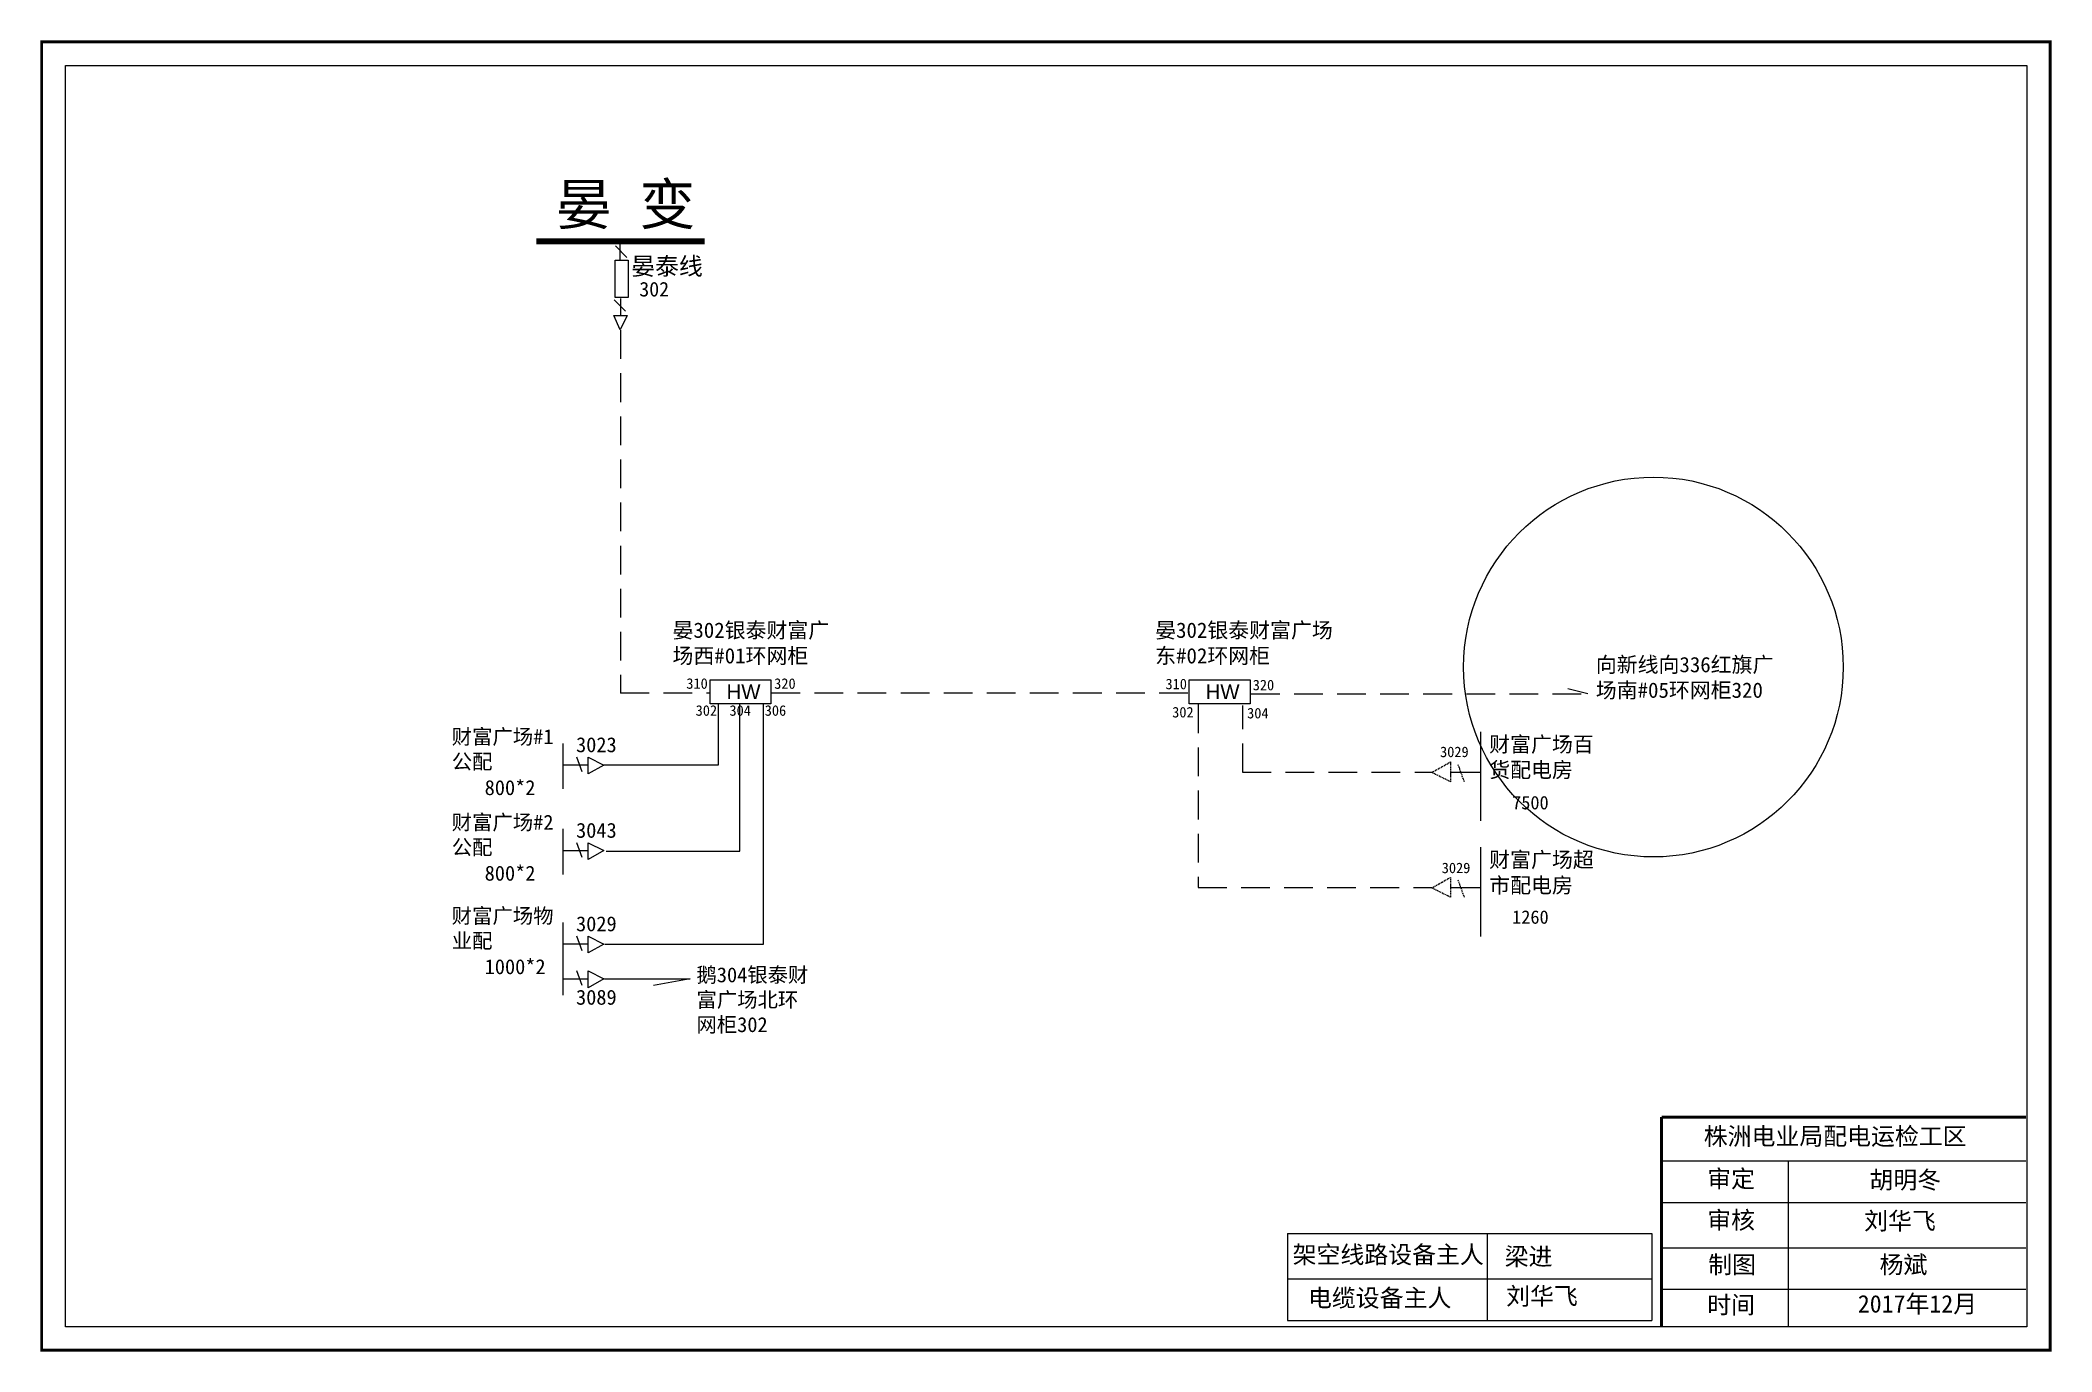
# Model space of a CAD drawing. Extents: x 0 to 344, y 0 to 224.
import ezdxf

# ---------------------------------------------------------------- set-up
doc = ezdxf.new("R2010")
doc.units = 0
doc.header["$LTSCALE"] = 0.774411
for name, pattern in [('ACAD_ISO02W100', [15, 12, -3]), ('DASHED2', [9.525, 6.35, -3.175]), ('HIDDEN2', [0.1875, 0.125, -0.0625])]:
    doc.linetypes.add(name, pattern=pattern)
doc.layers.get('0').update_dxf_attribs({"linetype": 'CONTINUOUS'})
doc.layers.add('0-RefEdit0', color=7, linetype='CONTINUOUS')
doc.layers.add('线型', color=7, linetype='DASHED2')
doc.styles.get("Standard").update_dxf_attribs({"font": '', "height": 2.5})
doc.styles.add('字体', font='', dxfattribs={"height": 2.5})
doc.styles.get('Standard').set_extended_font_data('SimSun')
doc.styles.get('字体').set_extended_font_data('楷体_GB2312')

msp = doc.modelspace()

# ---------------------------------------------------------------- linework, layer by layer
at = {"linetype": 'ACAD_ISO02W100'}
msp.add_line((99.01, 186.53), (99.01, 189.62), dxfattribs=at)
at = {"linetype": 'Continuous'}
for p, q in [((100.15, 187.02), (98.17, 189)), ((99.93, 177.79), (97.95, 179.77)), ((97.9, 177.06), (100.19, 177.06)), ((98.98, 174.64), (97.9, 177.06)), ((100.19, 177.06), (98.98, 174.64)), ((277.36, 32.37), (339.73, 32.37)), ((299.01, 32.36), (299.01, 4.03)), ((277.36, 25.26), (339.73, 25.26)), ((213.28, 19.92), (213.28, 5.07)), ((213.28, 19.92), (275.65, 19.92)), ((247.49, 19.92), (247.49, 5.07)), ((275.65, 19.92), (275.65, 5.07)), ((277.36, 17.51), (339.73, 17.51)), ((213.28, 12.17), (275.65, 12.17)), ((277.36, 10.41), (339.73, 10.41)), ((213.28, 5.07), (275.65, 5.07))]:
    msp.add_line(p, q, dxfattribs=at)
msp.add_line((99.05, 179.95), (99.05, 177.03))
at = {"linetype": 'DASHED2'}
for p, q in [((99.05, 174.55), (99.05, 112.43)), ((99.05, 112.49), (114.37, 112.49)), ((124.9, 112.49), (196.41, 112.49)), ((197.95, 110.5), (197.95, 79.16)), ((205.6, 98.9), (205.6, 110.33)), ((207.03, 112.31), (264.73, 112.31)), ((264.73, 112.31), (261.28, 113.17)), ((205.55, 98.92), (237.99, 98.9)), ((197.95, 79.16), (237.99, 79.14))]:
    msp.add_line(p, q, dxfattribs=at)
at = {"color": 0}
for p, q in [((93.54, 100.09), (89.22, 100.09)), ((241.16, 98.9), (246.31, 98.9)), ((93.54, 85.44), (89.22, 85.44)), ((241.16, 79.14), (246.31, 79.14)), ((93.54, 69.44), (89.22, 69.44)), ((93.54, 63.5), (89.22, 63.5))]:
    msp.add_line(p, q, dxfattribs=at)
at = {"linetype": 'Continuous', "const_width": 0.5}
msp.add_lwpolyline([(-0.07, 223.92), (343.9, 223.92), (343.9, -0.04), (-0.07, -0.04)], close=True, dxfattribs=at)
at = {"linetype": 'Continuous'}
msp.add_lwpolyline([(3.98, 219.88), (339.86, 219.88), (339.86, 4), (3.98, 4)], close=True, dxfattribs=at)
for points, const_width in [([(113.46, 189.77), (84.64, 189.75)], 1), ([(277.32, 39.87), (277.32, 4.14)], 0.5), ([(277.36, 39.87), (339.73, 39.87)], 0.5)]:
    msp.add_lwpolyline(points, dxfattribs=dict(at, const_width=const_width))
at = {"linetype": 'ACAD_ISO02W100'}
msp.add_lwpolyline([(100.34, 180.13), (98.13, 180.13), (98.13, 186.53), (100.34, 186.53)], close=True, dxfattribs=at)
at = {"color": 7}
for points in [[(114.38, 110.62), (114.38, 114.71), (124.82, 114.71), (124.82, 110.62)], [(196.42, 110.62), (196.42, 114.71), (206.86, 114.71), (206.86, 110.62)]]:
    msp.add_lwpolyline(points, close=True, dxfattribs=at)
at = {"color": 1, "linetype": 'Continuous'}
msp.add_circle((275.94, 116.9), 32.5, dxfattribs=at)
at = {"layer": '0-RefEdit0', "color": 0, "ltscale": 2}
for p, q in [((89.22, 96.03), (89.22, 103.84)), ((92.46, 98.97), (91.56, 101.47)), ((93.53, 101.47), (96.21, 100.13)), ((93.53, 98.61), (93.53, 101.47)), ((96.21, 100.13), (93.53, 98.61)), ((89.22, 81.38), (89.22, 89.19)), ((92.46, 84.32), (91.56, 86.82)), ((93.53, 86.82), (96.21, 85.48)), ((93.53, 83.96), (93.53, 86.82)), ((96.21, 85.48), (93.53, 83.96)), ((89.22, 60.72), (89.22, 73.19)), ((92.46, 68.31), (91.56, 70.81)), ((93.53, 70.81), (96.21, 69.47)), ((93.53, 67.96), (93.53, 70.81)), ((96.21, 69.47), (93.53, 67.96)), ((92.46, 62.38), (91.56, 64.88)), ((93.53, 64.88), (96.21, 63.54)), ((93.53, 62.02), (93.53, 64.88)), ((96.21, 63.54), (93.53, 62.02))]:
    msp.add_line(p, q, dxfattribs=at)
at = {"layer": '0-RefEdit0', "color": 0, "linetype": 'ByBlock', "ltscale": 2}
for p, q in [((246.31, 105.82), (246.31, 90.55)), ((246.31, 86.06), (246.31, 70.79))]:
    msp.add_line(p, q, dxfattribs=at)
at = {"layer": '0-RefEdit0', "color": 0, "linetype": 'HIDDEN2', "ltscale": 2}
for p, q in [((237.99, 98.85), (241.18, 100.66)), ((241.18, 100.66), (241.18, 97.26)), ((242.45, 100.23), (243.52, 97.26)), ((241.18, 97.26), (237.99, 98.85)), ((237.99, 79.09), (241.18, 80.9)), ((241.18, 80.9), (241.18, 77.5)), ((242.45, 80.48), (243.52, 77.5)), ((241.18, 77.5), (237.99, 79.09))]:
    msp.add_line(p, q, dxfattribs=at)
at = {"layer": '线型', "linetype": 'ByBlock'}
for p, q in [((115.83, 100.14), (115.83, 110.57)), ((119.48, 85.36), (119.48, 110.47)), ((123.53, 69.46), (123.53, 110.57)), ((96.28, 100.14), (115.83, 100.14)), ((96.58, 85.36), (119.48, 85.36)), ((96.38, 69.46), (123.53, 69.46)), ((96.31, 63.56), (110.99, 63.56)), ((110.99, 63.56), (104.68, 62.37))]:
    msp.add_line(p, q, dxfattribs=at)

# ---------------------------------------------------------------- texts
at = {"linetype": 'Continuous', "attachment_point": 1, "style": '字体'}
for s, insert, char_height, width in [('晏 变', (87.98, 199.62), 7, 27.4955), ('株洲电业局配电运检工区', (284.56, 38.1), 3, 82.0179), ('审定', (285.15, 30.81), 3, 23.4615), ('胡明冬', (312.93, 30.63), 3, 23.4615), ('审核', (285.15, 23.74), 3, 23.4615), ('刘华飞', (312.02, 23.61), 3, 33.0539), ('{\\f\uffbfﾬￌﾣﾤ_GB2312|b0|i0|c134|p49;架空线路设备主人}', (214.15, 17.84), 3, 58.56), ('梁进', (250.47, 17.51), 3, 47.14), ('制图', (285.32, 16.12), 3, 23.4615), ('{\\fSimSun|b0|i0|c134|p2;杨斌}', (314.67, 16.12), 3, 23.4615), ('{\\f\uffbfﾬￌﾣﾤ_GB2312|b0|i0|c134|p49;电缆设备主人}', (216.78, 10.42), 3, 58.56), ('刘华飞', (250.71, 10.74), 3, 33.0539), ('时间', (285.15, 9.24), 3, 23.4615), ('2017{\\fSimSun|b0|i0|c134|p2;年}12{\\fSimSun|b0|i0|c134|p2;月}', (310.94, 9.41), 3, 23.4615)]:
    msp.add_mtext(s, dxfattribs=dict(at, insert=insert, char_height=char_height, width=width))
at = {"color": 0, "linetype": 'Continuous', "char_height": 3, "attachment_point": 1, "style": '字体'}
for s, insert, width in [('晏泰线', (100.87, 187.01), 19.1714), ('{\\H0.875x;晏302银泰财富广场西#01环网柜}', (107.95, 124.52), 27.1995), ('{\\fSimSun|b0|i0|c134|p2;\\H0.875x;晏\\f楷体_GB2312|b0|i0|c134|p49;302\\fSimSun|b0|i0|c134|p2;银泰财富广场东\\f楷体_GB2312|b0|i0|c134|p49;#02\\fSimSun|b0|i0|c134|p2;环网柜}', (190.61, 124.52), 31.7686), ('{\\fSimSun|b0|i0|c134|p2;\\H0.875x;向新线向336红旗广场南#05环网柜320}', (266.07, 118.63), 31.7686), ('{\\H0.875x;财富广场百货配电房}', (247.82, 104.99), 18.3622), ('{\\H0.875x;财富广场超市配电房}', (247.82, 85.24), 18.3622)]:
    msp.add_mtext(s, dxfattribs=dict(at, insert=insert, width=width))
at = {"color": 0, "linetype": 'Continuous', "insert": (102.27, 182.82), "char_height": 2.5, "width": 5.6554, "attachment_point": 1}
msp.add_mtext('302', dxfattribs=at)
at = {"color": 0, "attachment_point": 1}
for s, insert, char_height, width in [('{\\fSimSun|b0|i0|c134|p32;\\H0.72x;310}', (110.32, 114.98), 2.5, 4.8377), ('{\\fArial|b0|i0|c0|p32;HW}', (117.21, 113.93), 2.5, 4.8377), ('{\\fSimSun|b0|i0|c134|p32;\\H0.72x;320}', (125.37, 114.97), 2.5, 4.8377), ('{\\fSimSun|b0|i0|c134|p32;\\H0.72x;310}', (192.38, 114.9), 2.5, 4.8377), ('{\\fArial|b0|i0|c0|p32;HW}', (199.25, 113.93), 2.5, 4.8377), ('{\\fSimSun|b0|i0|c134|p32;\\H0.72x;320}', (207.32, 114.72), 2.5, 4.8377), ('{\\fSimSun|b0|i0|c134|p32;\\H0.72x;302}', (111.92, 110.36), 2.5, 4.8377), ('{\\fSimSun|b0|i0|c134|p32;\\H0.72x;304}', (117.71, 110.36), 2.5, 4.8377), ('{\\fSimSun|b0|i0|c134|p32;\\H0.72x;306}', (123.75, 110.36), 2.5, 4.8377), ('{\\fSimSun|b0|i0|c134|p32;\\H0.72x;302}', (193.53, 110.07), 2.5, 4.8377), ('{\\fSimSun|b0|i0|c134|p32;\\H0.72x;304}', (206.36, 109.91), 2.5, 4.8377), ('{\\H1.2x;\\C256;财富广场#1公配}', (70.15, 106.26), 2.13, 20.1655), ('{\\H1.2x;\\C256;3023}', (91.44, 104.88), 2.13, 20.1655), ('{\\fSimSun|b0|i0|c134|p32;\\H0.72x;3029}', (239.4, 103.28), 2.5, 4.8377), ('{\\H1.2x;\\C256;800*2}', (75.79, 97.54), 2.13, 20.1655), ('7500', (251.74, 94.84), 2.3, 4.8377), ('{\\H1.2x;\\C256;财富广场#2公配}', (70.15, 91.61), 2.13, 20.1655), ('{\\H1.2x;\\C256;3043}', (91.44, 90.23), 2.13, 20.1655), ('{\\H1.2x;\\C256;800*2}', (75.79, 82.89), 2.13, 20.1655), ('{\\fSimSun|b0|i0|c134|p32;\\H0.72x;3029}', (239.69, 83.42), 2.5, 4.8377), ('{\\H1.2x;\\C256;财富广场物业配}', (70.15, 75.6), 2.13, 20.1655), ('{\\H1.2x;\\C256;3029}', (91.44, 74.23), 2.13, 20.1655), ('1260', (251.74, 75.26), 2.3, 4.8377), ('{\\H1.2x;\\C256;1000*2}', (75.79, 66.89), 2.13, 20.1655), ('{\\H1.2x;\\C256;鹅304银泰财富广场北环网柜302}', (112.06, 65.5), 2.13, 20.1655), ('{\\H1.2x;\\C256;3089}', (91.44, 61.66), 2.13, 20.1655)]:
    msp.add_mtext(s, dxfattribs=dict(at, insert=insert, char_height=char_height, width=width))

doc.saveas('drawing.dxf')
